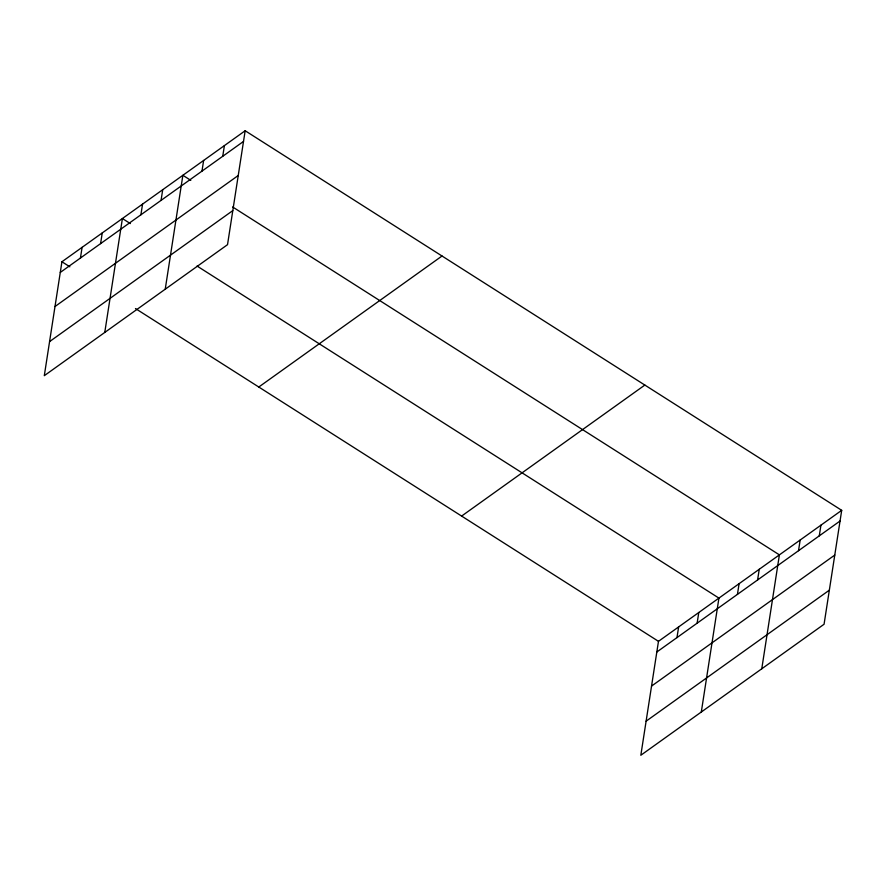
<?xml version="1.0" encoding="UTF-8"?>
<svg xmlns="http://www.w3.org/2000/svg" width="886" height="886" viewBox="0 0 886 886"><rect width="100%" height="100%" fill="white"/><g stroke="black" fill="none" stroke-linecap="round" stroke-linejoin="round"><path stroke-width="1.33" d="M245.167 130.751L61.931 261.758L44.3 375.675L227.525 244.669L245.167 130.751L841.7 510.325L824.069 624.242L640.833 755.249L658.475 641.331L841.7 510.325M80.438 258.036L82.088 247.349M100.594 243.628L102.244 232.94M104.769 332.438L122.401 218.532L130.32 223.571M140.896 214.8L142.557 204.112M161.053 200.391L162.714 189.704M165.228 289.213L182.87 175.295L190.789 180.334M201.975 171.131L203.636 160.455M222.74 156.29L224.402 145.603M676.97 637.61L678.632 626.923M697.127 623.201L698.777 612.514M701.302 712.012L718.934 598.105L197.069 266.044M737.44 594.373L739.09 583.686M757.596 579.965L759.247 569.277M761.772 668.786L779.403 554.869L232.641 206.97M798.519 550.704L800.169 540.028M819.284 535.864L820.934 525.176M60.281 272.445L243.506 141.439M55.01 306.512L238.234 175.506M49.572 341.608L232.796 210.602M258.79 387.016L442.025 256.01M461.617 516.073L644.842 385.067M656.814 652.018L840.05 521.012M651.542 686.085L834.767 555.079M646.115 721.182L829.34 590.176M61.931 261.758L69.85 266.797M135.469 308.55L658.475 641.331"/></g></svg>
